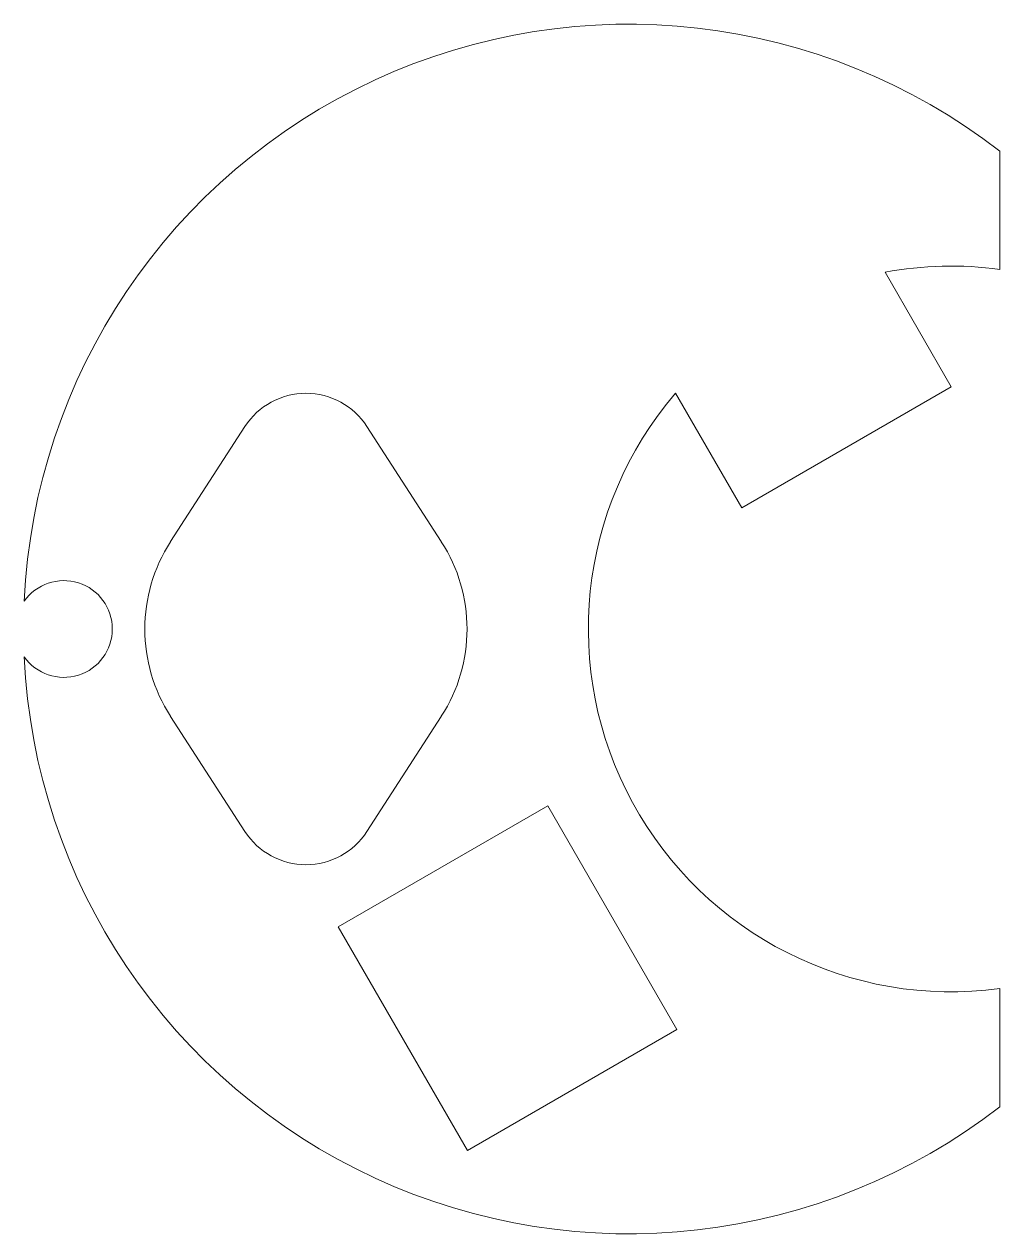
# Model space of a CAD drawing. Header units: millimetres. Extents: x -37.5 to 23, y -37.5 to 37.5.
import ezdxf

# ---------------------------------------------------------------- set-up
doc = ezdxf.new("R2010")
doc.units = ezdxf.units.MM

msp = doc.modelspace()

# ---------------------------------------------------------------- linework, layer by layer
at = {"color": 7, "linetype": 'Continuous', "lineweight": 15}
for p, q in [((23, 29.618), (23, 22.299)), ((15.889, 22.121), (19.995, 15.008)), ((19.995, 15.008), (7.005, 7.508)), ((7.005, 7.508), (2.898, 14.621)), ((-23.781, 12.555), (-28.389, 5.415)), ((-11.611, 5.415), (-16.219, 12.555)), ((-28.389, -5.415), (-23.781, -12.555)), ((-16.219, -12.555), (-11.611, -5.415)), ((-5.005, -10.972), (-17.995, -18.472)), ((2.995, -24.829), (-5.005, -10.972)), ((-17.995, -18.472), (-9.995, -32.329)), ((23, -22.299), (23, -29.618)), ((-9.995, -32.329), (2.995, -24.829))]:
    msp.add_line(p, q, dxfattribs=at)
for centre, radius, start, end in [((0, 0), 37.5, 52.16908, 177.37713), ((20, 0), 22.5, 82.33774, 100.52878), ((-20, 10.115), 4.5, 32.83789, 147.16211), ((20, 0), 22.5, 139.47122, 277.66226), ((-20, 0), 9.985, 147.16211, 212.83789), ((-20, 0), 9.985, 327.16211, 32.83789), ((-35, 0), 3, 214.89136, 145.10864), ((0, 0), 37.5, 182.62287, 307.83092), ((-20, -10.115), 4.5, 212.83789, 327.16211)]:
    msp.add_arc(centre, radius, start, end, dxfattribs=at)

doc.saveas('drawing.dxf')
